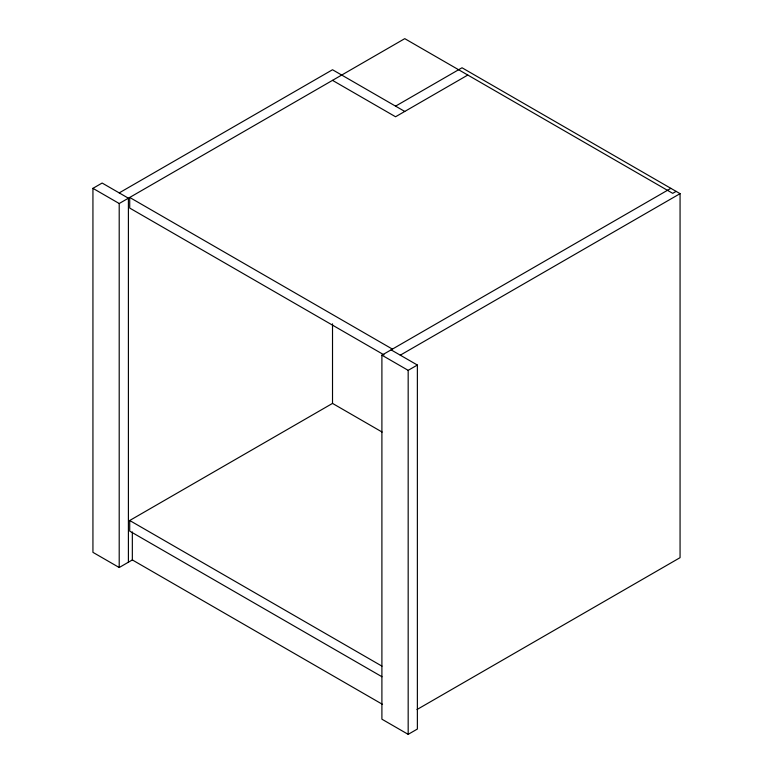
<?xml version="1.0" encoding="UTF-8"?>
<svg xmlns="http://www.w3.org/2000/svg" width="773" height="773" viewBox="0 0 773 773"><rect width="100%" height="100%" fill="white"/><g stroke="black" fill="none" stroke-linecap="round" stroke-linejoin="round"><path stroke-width="1.16" d="M132.579 559.797L119.206 567.517L92.934 552.347L92.934 188.341L102.133 183.037L128.405 198.207L128.405 562.213M119.206 192.892L332.516 69.744L404.762 111.447M92.934 188.341L119.206 203.512L404.762 38.65L672.713 193.347L676.124 191.375M395.563 106.143L462.022 67.773L680.066 193.656L680.066 557.662L416.995 709.537M467.8 75.049L395.563 116.762L332.516 80.363M391.099 349.869L417.372 365.04L417.372 729.045L408.173 734.35L381.901 719.18L381.901 355.174L670.867 188.341M400.288 355.174L680.066 193.656M381.988 676.762L129.709 531.119L129.709 520.5L332.593 403.361M381.901 355.174L408.173 370.344L417.372 365.04M392.413 349.116L129.709 197.444L129.709 208.063L384.075 354.913M382.123 432.059L332.516 403.409L332.516 323.829M129.709 520.5L381.988 666.152M382.529 704.377L132.338 559.932L132.338 531.93M408.173 370.344L408.173 734.35M119.206 203.512L119.206 567.517"/></g></svg>
